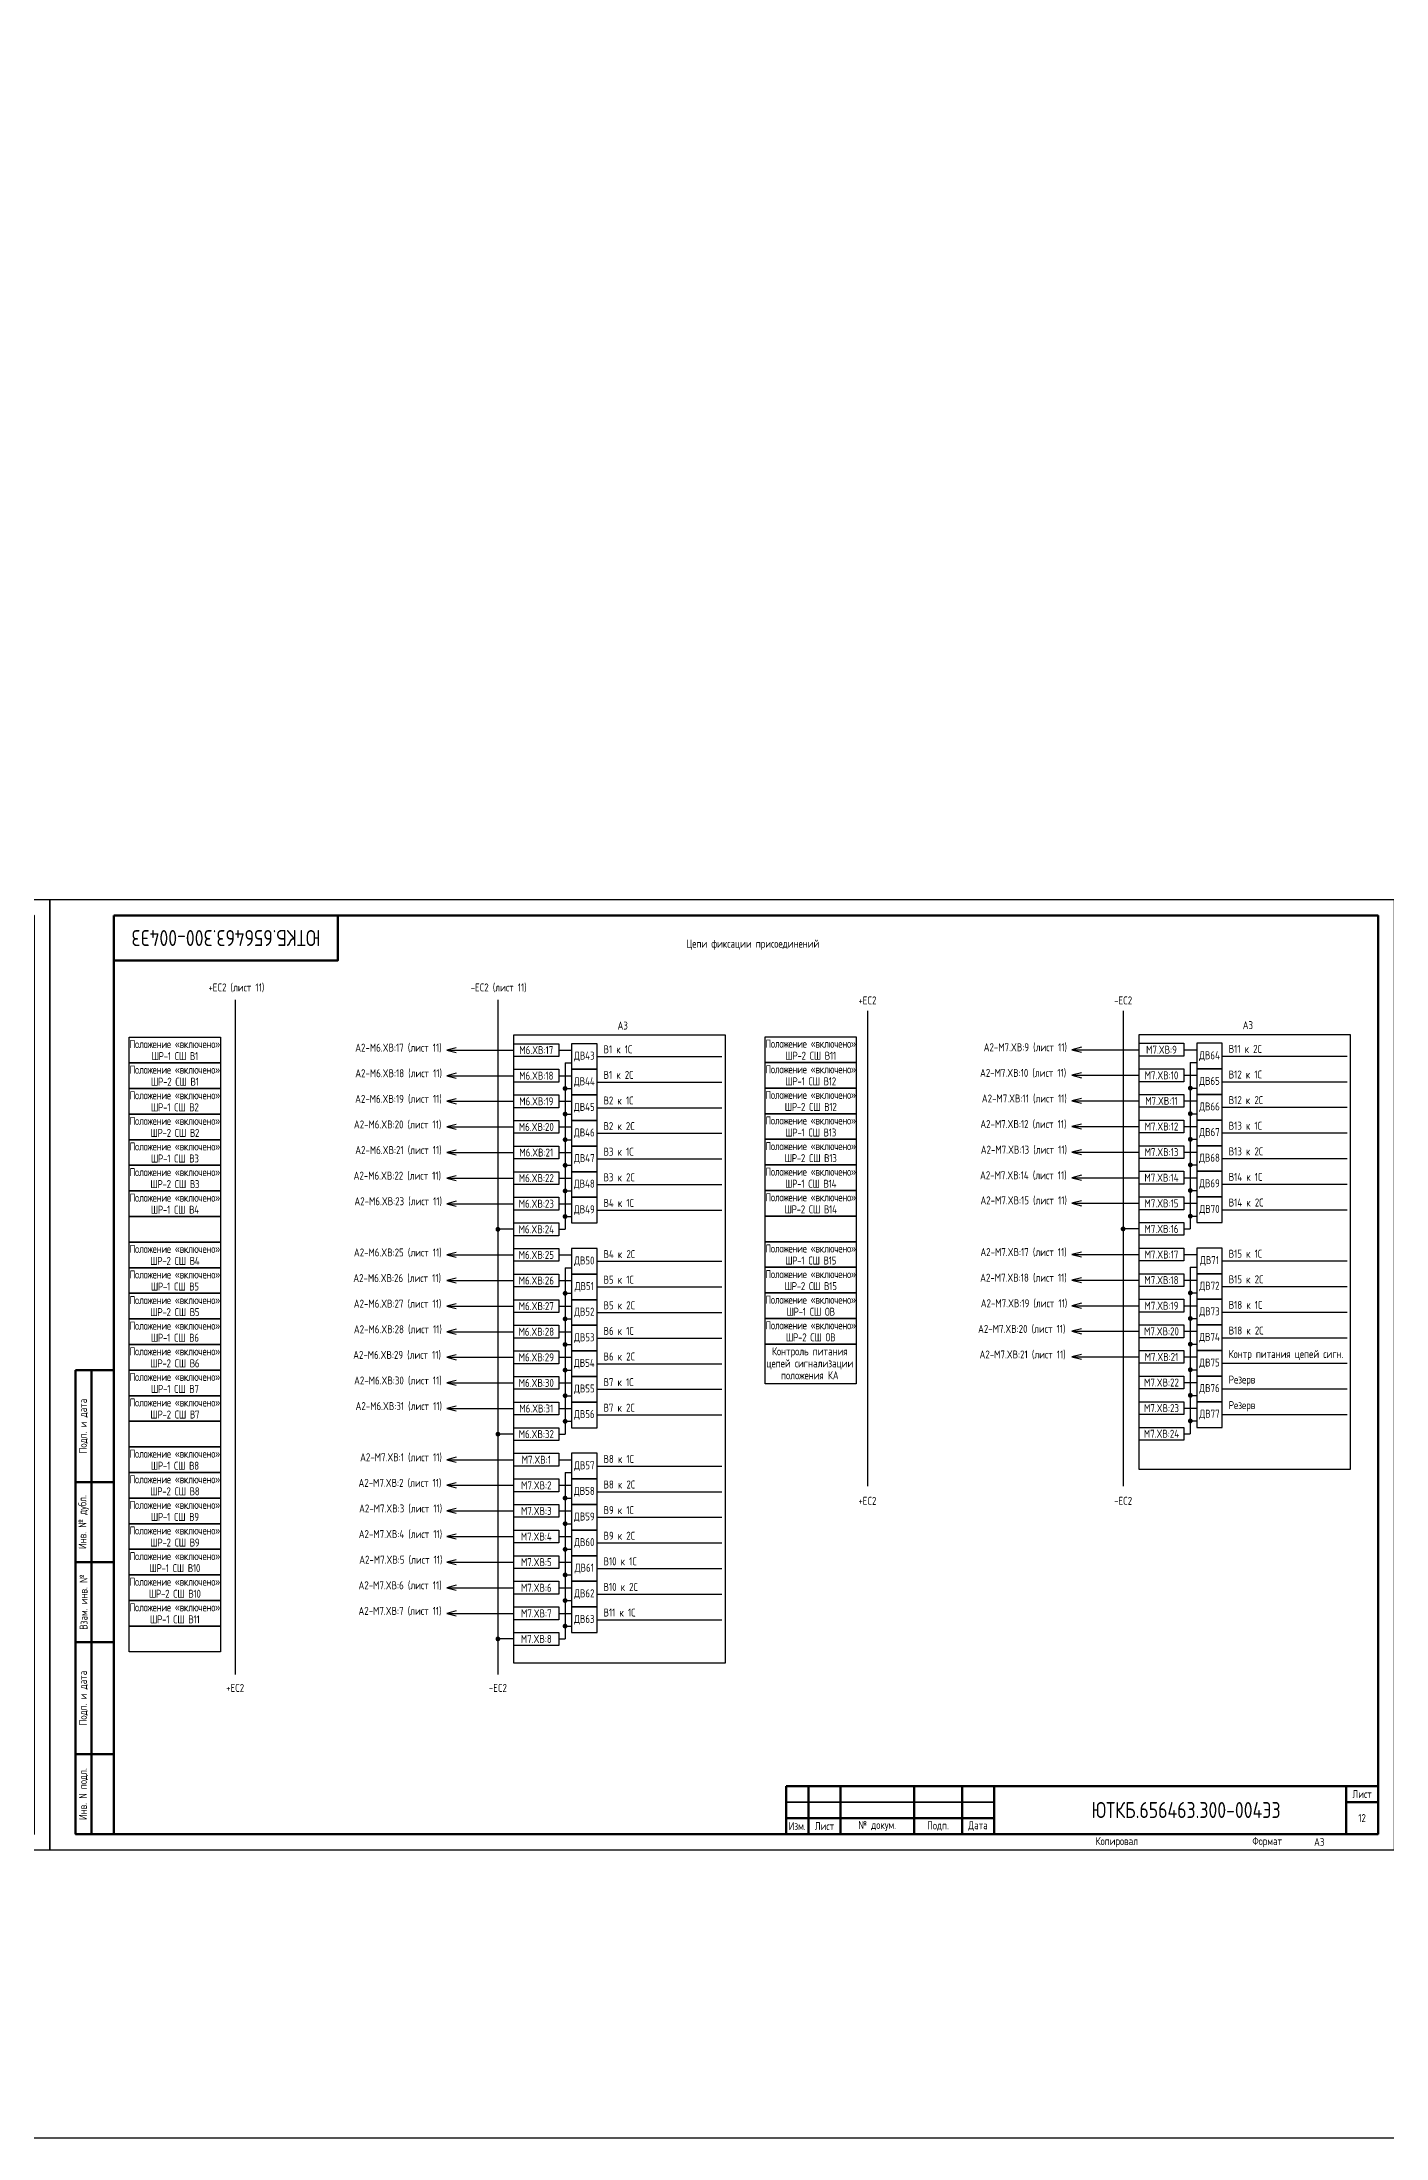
# Model space of a CAD drawing. Header units: millimetres. Extents: x -1612 to 9998, y -90 to 1220.
# Drawn here: x 4618 to 5038, y -90 to 565 of the extents above; entities that cross this region are included whole.
import ezdxf

# ---------------------------------------------------------------- set-up
doc = ezdxf.new("R2010")
doc.units = ezdxf.units.MM
doc.styles.add('Gost_type_A', font='GOST_A.TTF')

# ---------------------------------------------------------------- blocks, each defined once
blk = doc.blocks.new('Формат_А3')
blk.add_lwpolyline([(-420, 297), (0, 297), (0, 0), (-420, 0)], close=True)
at = {"lineweight": 50}
blk.add_lwpolyline([(-400, 292), (-5, 292), (-5, 5), (-400, 5)], close=True, dxfattribs=at)
blk = doc.blocks.new('Штамп левый нижний')
at = {"lineweight": 50}
for points in [[(-12, 145), (-7, 145), (-7, 110), (-12, 110)], [(-7, 145), (0, 145), (0, 110), (-7, 110)], [(-12, 110), (-7, 110), (-7, 85), (-12, 85)], [(-7, 110), (0, 110), (0, 85), (-7, 85)], [(-12, 85), (-7, 85), (-7, 60), (-12, 60)], [(-7, 85), (0, 85), (0, 60), (-7, 60)], [(-12, 60), (-7, 60), (-7, 25), (-12, 25)], [(-7, 60), (0, 60), (0, 25), (-7, 25)], [(-12, 25), (-7, 25), (-7, 0), (-12, 0)], [(-7, 25), (0, 25), (0, 0), (-7, 0)]]:
    blk.add_lwpolyline(points, close=True, dxfattribs=at)
at = {"char_height": 2.5, "attachment_point": 5, "rotation": 90, "style": 'Gost_type_A'}
for s, insert, width in [('Подп. и дата', (-9.5, 127.5), 35), ('Инв. № дубл.', (-9.5, 97.5), 25), ('Взам. инв. №', (-9.5, 72.5), 25), ('Подп. и дата', (-9.5, 42.5), 35), ('Инв. N подл.', (-9.5, 12.5), 25)]:
    blk.add_mtext(s, dxfattribs=dict(at, insert=insert, width=width))
blk = doc.blocks.new('Штамп малый нижний')
at = {"lineweight": 50}
for points in [[(-185, 15), (-178, 15), (-178, 5), (-185, 5)], [(-178, 15), (-168, 15), (-168, 5), (-178, 5)], [(-168, 15), (-145, 15), (-145, 5), (-168, 5)], [(-145, 15), (-130, 15), (-130, 5), (-145, 5)], [(-130, 15), (-120, 15), (-120, 5), (-130, 5)], [(-120, 15), (-10, 15), (-10, 0), (-120, 0)], [(-10, 15), (0, 15), (0, 10), (-10, 10)], [(-10, 10), (0, 10), (0, 0), (-10, 0)], [(-185, 5), (-178, 5), (-178, 0), (-185, 0)], [(-178, 5), (-168, 5), (-168, 0), (-178, 0)], [(-168, 5), (-145, 5), (-145, 0), (-168, 0)], [(-145, 5), (-130, 5), (-130, 0), (-145, 0)], [(-130, 5), (-120, 5), (-120, 0), (-130, 0)]]:
    blk.add_lwpolyline(points, close=True, dxfattribs=at)
for points in [[(-185, 15), (-178, 15), (-178, 10), (-185, 10)], [(-178, 15), (-168, 15), (-168, 10), (-178, 10)], [(-168, 15), (-145, 15), (-145, 10), (-168, 10)], [(-145, 15), (-130, 15), (-130, 10), (-145, 10)], [(-130, 15), (-120, 15), (-120, 10), (-130, 10)], [(-185, 10), (-178, 10), (-178, 5), (-185, 5)], [(-178, 10), (-168, 10), (-168, 5), (-178, 5)], [(-168, 10), (-145, 10), (-145, 5), (-168, 5)], [(-145, 10), (-130, 10), (-130, 5), (-145, 5)], [(-130, 10), (-120, 10), (-120, 5), (-130, 5)]]:
    blk.add_lwpolyline(points, close=True)
at = {"char_height": 2.5, "style": 'Gost_type_A'}
for s, insert, width, attachment_point in [('Лист', (-5, 12.5), 10, 5), ('Изм.', (-181.5, 2.5), 7, 5), ('Лист', (-173, 2.5), 10, 5), ('№ докум.', (-156.5, 2.5), 23, 5), ('Подп.', (-137.5, 2.5), 15, 5), ('Дата', (-125, 2.5), 10, 5), ('Копировал', (-75, -2.53), 13.1202, 6), ('Формат', (-30, -2.53), 13.1202, 6)]:
    blk.add_mtext(s, dxfattribs=dict(at, insert=insert, width=width, attachment_point=attachment_point))
blk = doc.blocks.new('Штамп угловой верхний')
at = {"lineweight": 50}
blk.add_lwpolyline([(0, 0), (70, 0), (70, -14), (0, -14)], close=True, dxfattribs=at)
blk = doc.blocks.new('POINT')
at = {"const_width": 0.75}
blk.add_lwpolyline([(-0.375, 0, 1), (0.375, 0, 1)], format="xyb", close=True, dxfattribs=at)

msp = doc.modelspace()

# ---------------------------------------------------------------- linework, layer by layer
for p, q in [((4677.87, 265.66), (4677.87, 54.81)), ((4759.98, 265.66), (4759.98, 54.81)), ((4875.43, 262.24), (4875.43, 113.66)), ((4955.33, 262.24), (4955.33, 113.66)), ((4743.98, 249.97), (4764.98, 249.97)), ((4778.98, 249.97), (4782.98, 249.97)), ((4939.33, 250.09), (4960.33, 250.09)), ((4974.33, 250.09), (4978.33, 250.09)), ((4780.98, 245.97), (4782.98, 245.97)), ((4780.98, 245.97), (4780.98, 193.97)), ((4790.98, 247.97), (4829.98, 247.97)), ((4976.33, 246.09), (4978.33, 246.09)), ((4976.33, 246.09), (4976.33, 194.09)), ((4986.33, 248.09), (5025.33, 248.09)), ((4743.98, 241.97), (4764.98, 241.97)), ((4778.98, 241.97), (4782.98, 241.97)), ((4780.98, 237.97), (4782.98, 237.97)), ((4790.98, 239.97), (4829.98, 239.97)), ((4939.33, 242.09), (4960.33, 242.09)), ((4974.33, 242.09), (4978.33, 242.09)), ((4976.33, 238.09), (4978.33, 238.09)), ((4986.33, 240.09), (5025.33, 240.09)), ((4743.98, 233.97), (4764.98, 233.97)), ((4778.98, 233.97), (4782.98, 233.97)), ((4780.98, 229.97), (4782.98, 229.97)), ((4790.98, 231.97), (4829.98, 231.97)), ((4939.33, 234.09), (4960.33, 234.09)), ((4974.33, 234.09), (4978.33, 234.09)), ((4976.33, 230.09), (4978.33, 230.09)), ((4986.33, 232.09), (5025.33, 232.09)), ((4743.98, 225.97), (4764.98, 225.97)), ((4778.98, 225.97), (4782.98, 225.97)), ((4790.98, 223.97), (4829.98, 223.97)), ((4939.33, 226.09), (4960.33, 226.09)), ((4974.33, 226.09), (4978.33, 226.09)), ((4986.33, 224.09), (5025.33, 224.09)), ((4743.98, 217.97), (4764.98, 217.97)), ((4778.98, 217.97), (4782.98, 217.97)), ((4780.98, 221.97), (4782.98, 221.97)), ((4939.33, 218.09), (4960.33, 218.09)), ((4974.33, 218.09), (4978.33, 218.09)), ((4976.33, 222.09), (4978.33, 222.09)), ((4743.98, 209.97), (4764.98, 209.97)), ((4778.98, 209.97), (4782.98, 209.97)), ((4780.98, 213.97), (4782.98, 213.97)), ((4790.98, 215.97), (4829.98, 215.97)), ((4939.33, 210.09), (4960.33, 210.09)), ((4974.33, 210.09), (4978.33, 210.09)), ((4976.33, 214.09), (4978.33, 214.09)), ((4986.33, 216.09), (5025.33, 216.09)), ((4780.98, 205.97), (4782.98, 205.97)), ((4790.98, 207.97), (4829.98, 207.97)), ((4976.33, 206.09), (4978.33, 206.09)), ((4986.33, 208.09), (5025.33, 208.09)), ((4743.98, 201.97), (4764.98, 201.97)), ((4778.98, 201.97), (4782.98, 201.97)), ((4780.98, 197.97), (4782.98, 197.97)), ((4790.98, 199.97), (4829.98, 199.97)), ((4939.33, 202.09), (4960.33, 202.09)), ((4974.33, 202.09), (4978.33, 202.09)), ((4976.33, 198.09), (4978.33, 198.09)), ((4986.33, 200.09), (5025.33, 200.09)), ((4764.98, 193.97), (4759.98, 193.97)), ((4778.98, 193.97), (4780.98, 193.97)), ((4960.33, 194.09), (4955.33, 194.09)), ((4974.33, 194.09), (4976.33, 194.09)), ((4743.98, 185.97), (4764.98, 185.97)), ((4778.98, 185.97), (4782.98, 185.97)), ((4790.98, 183.97), (4829.98, 183.97)), ((4939.33, 186.09), (4960.33, 186.09)), ((4974.33, 186.09), (4978.33, 186.09)), ((4986.33, 184.09), (5025.33, 184.09)), ((4743.98, 177.97), (4764.98, 177.97)), ((4778.98, 177.97), (4782.98, 177.97)), ((4780.98, 181.97), (4782.98, 181.97)), ((4780.98, 181.97), (4780.98, 129.97)), ((4939.33, 178.09), (4960.33, 178.09)), ((4974.33, 178.09), (4978.33, 178.09)), ((4976.33, 182.09), (4978.33, 182.09)), ((4976.33, 182.09), (4976.33, 130.09)), ((4780.98, 173.97), (4782.98, 173.97)), ((4790.98, 175.97), (4829.98, 175.97)), ((4976.33, 174.09), (4978.33, 174.09)), ((4986.33, 176.09), (5025.33, 176.09)), ((4743.98, 169.97), (4764.98, 169.97)), ((4778.98, 169.97), (4782.98, 169.97)), ((4780.98, 165.97), (4782.98, 165.97)), ((4790.98, 167.97), (4829.98, 167.97)), ((4939.33, 170.09), (4960.33, 170.09)), ((4974.33, 170.09), (4978.33, 170.09)), ((4976.33, 166.09), (4978.33, 166.09)), ((4986.33, 168.09), (5025.33, 168.09)), ((4743.98, 161.97), (4764.98, 161.97)), ((4778.98, 161.97), (4782.98, 161.97)), ((4780.98, 157.97), (4782.98, 157.97)), ((4790.98, 159.97), (4829.98, 159.97)), ((4939.33, 162.09), (4960.33, 162.09)), ((4974.33, 162.09), (4978.33, 162.09)), ((4976.33, 158.09), (4978.33, 158.09)), ((4986.33, 160.09), (5025.33, 160.09)), ((4743.98, 153.97), (4764.98, 153.97)), ((4778.98, 153.97), (4782.98, 153.97)), ((4790.98, 151.97), (4829.98, 151.97)), ((4939.33, 154.09), (4960.33, 154.09)), ((4974.33, 154.09), (4978.33, 154.09)), ((4986.33, 152.09), (5025.33, 152.09)), ((4743.98, 145.97), (4764.98, 145.97)), ((4778.98, 145.97), (4782.98, 145.97)), ((4780.98, 149.97), (4782.98, 149.97)), ((4974.33, 146.09), (4978.33, 146.09)), ((4976.33, 150.09), (4978.33, 150.09)), ((4743.98, 137.97), (4764.98, 137.97)), ((4778.98, 137.97), (4782.98, 137.97)), ((4780.98, 141.97), (4782.98, 141.97)), ((4790.98, 143.97), (4829.98, 143.97)), ((4974.33, 138.09), (4978.33, 138.09)), ((4976.33, 142.09), (4978.33, 142.09)), ((4986.33, 144.09), (5025.33, 144.09)), ((4780.98, 133.97), (4782.98, 133.97)), ((4790.98, 135.97), (4829.98, 135.97)), ((4976.33, 134.09), (4978.33, 134.09)), ((4986.33, 136.09), (5025.33, 136.09)), ((4764.98, 129.97), (4759.98, 129.97)), ((4778.98, 129.97), (4780.98, 129.97)), ((4974.33, 130.09), (4976.33, 130.09)), ((4743.98, 121.97), (4764.98, 121.97)), ((4778.98, 121.97), (4782.98, 121.97)), ((4780.98, 117.97), (4782.98, 117.97)), ((4780.98, 117.97), (4780.98, 65.97)), ((4790.98, 119.97), (4829.98, 119.97)), ((4743.98, 113.97), (4764.98, 113.97)), ((4778.98, 113.97), (4782.98, 113.97)), ((4790.98, 111.97), (4829.98, 111.97)), ((4743.98, 105.97), (4764.98, 105.97)), ((4778.98, 105.97), (4782.98, 105.97)), ((4780.98, 109.97), (4782.98, 109.97)), ((4780.98, 101.97), (4782.98, 101.97)), ((4790.98, 103.97), (4829.98, 103.97)), ((4743.98, 97.97), (4764.98, 97.97)), ((4778.98, 97.97), (4782.98, 97.97)), ((4780.98, 93.97), (4782.98, 93.97)), ((4790.98, 95.97), (4829.98, 95.97)), ((4743.98, 89.97), (4764.98, 89.97)), ((4778.98, 89.97), (4782.98, 89.97)), ((4780.98, 85.97), (4782.98, 85.97)), ((4790.98, 87.97), (4829.98, 87.97)), ((4743.98, 81.97), (4764.98, 81.97)), ((4778.98, 81.97), (4782.98, 81.97)), ((4790.98, 79.97), (4829.98, 79.97)), ((4743.98, 73.97), (4764.98, 73.97)), ((4778.98, 73.97), (4782.98, 73.97)), ((4780.98, 77.97), (4782.98, 77.97)), ((4764.98, 65.97), (4759.98, 65.97)), ((4778.98, 65.97), (4780.98, 65.97)), ((4780.98, 69.97), (4782.98, 69.97)), ((4790.98, 71.97), (4829.98, 71.97))]:
    msp.add_line(p, q)
for points in [[(-1612, 1220), (9998.36, 1220), (9998.36, -90), (-1612, -90)], [(4673.27, 245.97), (4644.77, 245.97), (4644.77, 253.97), (4673.27, 253.97)], [(4764.98, 254.75), (4830.98, 254.75), (4830.98, 58.41), (4764.98, 58.41)], [(4764.98, 251.97), (4778.98, 251.97), (4778.98, 247.97), (4764.98, 247.97)], [(4871.95, 246.09), (4843.45, 246.09), (4843.45, 254.09), (4871.95, 254.09)], [(4960.33, 254.87), (5026.33, 254.87), (5026.33, 118.91), (4960.33, 118.91)], [(4960.33, 252.09), (4974.33, 252.09), (4974.33, 248.09), (4960.33, 248.09)], [(4673.27, 237.97), (4644.77, 237.97), (4644.77, 245.97), (4673.27, 245.97)], [(4764.98, 243.97), (4778.98, 243.97), (4778.98, 239.97), (4764.98, 239.97)], [(4871.95, 238.09), (4843.45, 238.09), (4843.45, 246.09), (4871.95, 246.09)], [(4960.33, 244.09), (4974.33, 244.09), (4974.33, 240.09), (4960.33, 240.09)], [(4673.27, 229.97), (4644.77, 229.97), (4644.77, 237.97), (4673.27, 237.97)], [(4764.98, 235.97), (4778.98, 235.97), (4778.98, 231.97), (4764.98, 231.97)], [(4871.95, 230.09), (4843.45, 230.09), (4843.45, 238.09), (4871.95, 238.09)], [(4960.33, 236.09), (4974.33, 236.09), (4974.33, 232.09), (4960.33, 232.09)], [(4673.27, 221.97), (4644.77, 221.97), (4644.77, 229.97), (4673.27, 229.97)], [(4871.95, 222.09), (4843.45, 222.09), (4843.45, 230.09), (4871.95, 230.09)], [(4764.98, 227.97), (4778.98, 227.97), (4778.98, 223.97), (4764.98, 223.97)], [(4960.33, 228.09), (4974.33, 228.09), (4974.33, 224.09), (4960.33, 224.09)], [(4673.27, 213.97), (4644.77, 213.97), (4644.77, 221.97), (4673.27, 221.97)], [(4764.98, 219.97), (4778.98, 219.97), (4778.98, 215.97), (4764.98, 215.97)], [(4871.95, 214.09), (4843.45, 214.09), (4843.45, 222.09), (4871.95, 222.09)], [(4960.33, 220.09), (4974.33, 220.09), (4974.33, 216.09), (4960.33, 216.09)], [(4673.27, 205.97), (4644.77, 205.97), (4644.77, 213.97), (4673.27, 213.97)], [(4764.98, 211.97), (4778.98, 211.97), (4778.98, 207.97), (4764.98, 207.97)], [(4871.95, 206.09), (4843.45, 206.09), (4843.45, 214.09), (4871.95, 214.09)], [(4960.33, 212.09), (4974.33, 212.09), (4974.33, 208.09), (4960.33, 208.09)], [(4673.27, 197.97), (4644.77, 197.97), (4644.77, 205.97), (4673.27, 205.97)], [(4764.98, 203.97), (4778.98, 203.97), (4778.98, 199.97), (4764.98, 199.97)], [(4871.95, 198.09), (4843.45, 198.09), (4843.45, 206.09), (4871.95, 206.09)], [(4960.33, 204.09), (4974.33, 204.09), (4974.33, 200.09), (4960.33, 200.09)], [(4673.27, 189.97), (4644.77, 189.97), (4644.77, 197.97), (4673.27, 197.97)], [(4871.95, 190.09), (4843.45, 190.09), (4843.45, 198.09), (4871.95, 198.09)], [(4673.27, 181.97), (4644.77, 181.97), (4644.77, 189.97), (4673.27, 189.97)], [(4764.98, 195.97), (4778.98, 195.97), (4778.98, 191.97), (4764.98, 191.97)], [(4871.95, 182.09), (4843.45, 182.09), (4843.45, 190.09), (4871.95, 190.09)], [(4960.33, 196.09), (4974.33, 196.09), (4974.33, 192.09), (4960.33, 192.09)], [(4764.98, 187.97), (4778.98, 187.97), (4778.98, 183.97), (4764.98, 183.97)], [(4960.33, 188.09), (4974.33, 188.09), (4974.33, 184.09), (4960.33, 184.09)], [(4673.27, 173.97), (4644.77, 173.97), (4644.77, 181.97), (4673.27, 181.97)], [(4764.98, 179.97), (4778.98, 179.97), (4778.98, 175.97), (4764.98, 175.97)], [(4871.95, 174.09), (4843.45, 174.09), (4843.45, 182.09), (4871.95, 182.09)], [(4960.33, 180.09), (4974.33, 180.09), (4974.33, 176.09), (4960.33, 176.09)], [(4673.27, 165.97), (4644.77, 165.97), (4644.77, 173.97), (4673.27, 173.97)], [(4764.98, 171.97), (4778.98, 171.97), (4778.98, 167.97), (4764.98, 167.97)], [(4871.95, 166.09), (4843.45, 166.09), (4843.45, 174.09), (4871.95, 174.09)], [(4960.33, 172.09), (4974.33, 172.09), (4974.33, 168.09), (4960.33, 168.09)], [(4673.27, 157.97), (4644.77, 157.97), (4644.77, 165.97), (4673.27, 165.97)], [(4764.98, 163.97), (4778.98, 163.97), (4778.98, 159.97), (4764.98, 159.97)], [(4871.95, 158.09), (4843.45, 158.09), (4843.45, 166.09), (4871.95, 166.09)], [(4960.33, 164.09), (4974.33, 164.09), (4974.33, 160.09), (4960.33, 160.09)], [(4673.27, 149.97), (4644.77, 149.97), (4644.77, 157.97), (4673.27, 157.97)], [(4871.95, 145.64), (4843.45, 145.64), (4843.45, 158.09), (4871.95, 158.09)], [(4764.98, 155.97), (4778.98, 155.97), (4778.98, 151.97), (4764.98, 151.97)], [(4960.33, 156.09), (4974.33, 156.09), (4974.33, 152.09), (4960.33, 152.09)], [(4673.27, 141.97), (4644.77, 141.97), (4644.77, 149.97), (4673.27, 149.97)], [(4764.98, 147.97), (4778.98, 147.97), (4778.98, 143.97), (4764.98, 143.97)], [(4960.33, 148.09), (4974.33, 148.09), (4974.33, 144.09), (4960.33, 144.09)], [(4673.27, 133.97), (4644.77, 133.97), (4644.77, 141.97), (4673.27, 141.97)], [(4764.98, 139.97), (4778.98, 139.97), (4778.98, 135.97), (4764.98, 135.97)], [(4960.33, 140.09), (4974.33, 140.09), (4974.33, 136.09), (4960.33, 136.09)], [(4673.27, 125.97), (4644.77, 125.97), (4644.77, 133.97), (4673.27, 133.97)], [(4764.98, 131.97), (4778.98, 131.97), (4778.98, 127.97), (4764.98, 127.97)], [(4960.33, 132.09), (4974.33, 132.09), (4974.33, 128.09), (4960.33, 128.09)], [(4673.27, 117.97), (4644.77, 117.97), (4644.77, 125.97), (4673.27, 125.97)], [(4673.27, 109.97), (4644.77, 109.97), (4644.77, 117.97), (4673.27, 117.97)], [(4764.98, 123.97), (4778.98, 123.97), (4778.98, 119.97), (4764.98, 119.97)], [(4764.98, 115.97), (4778.98, 115.97), (4778.98, 111.97), (4764.98, 111.97)], [(4673.27, 101.97), (4644.77, 101.97), (4644.77, 109.97), (4673.27, 109.97)], [(4764.98, 107.97), (4778.98, 107.97), (4778.98, 103.97), (4764.98, 103.97)], [(4673.27, 93.97), (4644.77, 93.97), (4644.77, 101.97), (4673.27, 101.97)], [(4764.98, 99.97), (4778.98, 99.97), (4778.98, 95.97), (4764.98, 95.97)], [(4673.27, 85.97), (4644.77, 85.97), (4644.77, 93.97), (4673.27, 93.97)], [(4764.98, 91.97), (4778.98, 91.97), (4778.98, 87.97), (4764.98, 87.97)], [(4673.27, 77.97), (4644.77, 77.97), (4644.77, 85.97), (4673.27, 85.97)], [(4764.98, 83.97), (4778.98, 83.97), (4778.98, 79.97), (4764.98, 79.97)], [(4673.27, 69.97), (4644.77, 69.97), (4644.77, 77.97), (4673.27, 77.97)], [(4764.98, 75.97), (4778.98, 75.97), (4778.98, 71.97), (4764.98, 71.97)], [(4673.27, 61.97), (4644.77, 61.97), (4644.77, 69.97), (4673.27, 69.97)], [(4764.98, 67.97), (4778.98, 67.97), (4778.98, 63.97), (4764.98, 63.97)]]:
    msp.add_lwpolyline(points, close=True)
for points in [[(4746.98, 250.72), (4743.98, 249.97), (4746.98, 249.22)], [(4942.33, 250.84), (4939.33, 250.09), (4942.33, 249.34)], [(4746.98, 242.72), (4743.98, 241.97), (4746.98, 241.22)], [(4942.33, 242.84), (4939.33, 242.09), (4942.33, 241.34)], [(4746.98, 234.72), (4743.98, 233.97), (4746.98, 233.22)], [(4942.33, 234.84), (4939.33, 234.09), (4942.33, 233.34)], [(4746.98, 226.72), (4743.98, 225.97), (4746.98, 225.22)], [(4942.33, 226.84), (4939.33, 226.09), (4942.33, 225.34)], [(4746.98, 218.72), (4743.98, 217.97), (4746.98, 217.22)], [(4942.33, 218.84), (4939.33, 218.09), (4942.33, 217.34)], [(4746.98, 210.72), (4743.98, 209.97), (4746.98, 209.22)], [(4942.33, 210.84), (4939.33, 210.09), (4942.33, 209.34)], [(4746.98, 202.72), (4743.98, 201.97), (4746.98, 201.22)], [(4942.33, 202.84), (4939.33, 202.09), (4942.33, 201.34)], [(4746.98, 186.72), (4743.98, 185.97), (4746.98, 185.22)], [(4942.33, 186.84), (4939.33, 186.09), (4942.33, 185.34)], [(4746.98, 178.72), (4743.98, 177.97), (4746.98, 177.22)], [(4942.33, 178.84), (4939.33, 178.09), (4942.33, 177.34)], [(4746.98, 170.72), (4743.98, 169.97), (4746.98, 169.22)], [(4942.33, 170.84), (4939.33, 170.09), (4942.33, 169.34)], [(4746.98, 162.72), (4743.98, 161.97), (4746.98, 161.22)], [(4942.33, 162.84), (4939.33, 162.09), (4942.33, 161.34)], [(4746.98, 154.72), (4743.98, 153.97), (4746.98, 153.22)], [(4942.33, 154.84), (4939.33, 154.09), (4942.33, 153.34)], [(4746.98, 146.72), (4743.98, 145.97), (4746.98, 145.22)], [(4746.98, 138.72), (4743.98, 137.97), (4746.98, 137.22)], [(4746.98, 122.72), (4743.98, 121.97), (4746.98, 121.22)], [(4746.98, 114.72), (4743.98, 113.97), (4746.98, 113.22)], [(4746.98, 106.72), (4743.98, 105.97), (4746.98, 105.22)], [(4746.98, 98.72), (4743.98, 97.97), (4746.98, 97.22)], [(4746.98, 90.72), (4743.98, 89.97), (4746.98, 89.22)], [(4746.98, 82.72), (4743.98, 81.97), (4746.98, 81.22)], [(4746.98, 74.72), (4743.98, 73.97), (4746.98, 73.22)]]:
    msp.add_lwpolyline(points)
at = {"ltscale": 4}
for points in [[(4782.98, 243.97), (4790.98, 243.97), (4790.98, 251.97), (4782.98, 251.97)], [(4978.33, 244.09), (4986.33, 244.09), (4986.33, 252.09), (4978.33, 252.09)], [(4782.98, 235.97), (4790.98, 235.97), (4790.98, 243.97), (4782.98, 243.97)], [(4978.33, 236.09), (4986.33, 236.09), (4986.33, 244.09), (4978.33, 244.09)], [(4782.98, 227.97), (4790.98, 227.97), (4790.98, 235.97), (4782.98, 235.97)], [(4978.33, 228.09), (4986.33, 228.09), (4986.33, 236.09), (4978.33, 236.09)], [(4782.98, 219.97), (4790.98, 219.97), (4790.98, 227.97), (4782.98, 227.97)], [(4978.33, 220.09), (4986.33, 220.09), (4986.33, 228.09), (4978.33, 228.09)], [(4782.98, 211.97), (4790.98, 211.97), (4790.98, 219.97), (4782.98, 219.97)], [(4978.33, 212.09), (4986.33, 212.09), (4986.33, 220.09), (4978.33, 220.09)], [(4782.98, 203.97), (4790.98, 203.97), (4790.98, 211.97), (4782.98, 211.97)], [(4978.33, 204.09), (4986.33, 204.09), (4986.33, 212.09), (4978.33, 212.09)], [(4782.98, 195.97), (4790.98, 195.97), (4790.98, 203.97), (4782.98, 203.97)], [(4978.33, 196.09), (4986.33, 196.09), (4986.33, 204.09), (4978.33, 204.09)], [(4782.98, 179.97), (4790.98, 179.97), (4790.98, 187.97), (4782.98, 187.97)], [(4978.33, 180.09), (4986.33, 180.09), (4986.33, 188.09), (4978.33, 188.09)], [(4782.98, 171.97), (4790.98, 171.97), (4790.98, 179.97), (4782.98, 179.97)], [(4978.33, 172.09), (4986.33, 172.09), (4986.33, 180.09), (4978.33, 180.09)], [(4782.98, 163.97), (4790.98, 163.97), (4790.98, 171.97), (4782.98, 171.97)], [(4978.33, 164.09), (4986.33, 164.09), (4986.33, 172.09), (4978.33, 172.09)], [(4782.98, 155.97), (4790.98, 155.97), (4790.98, 163.97), (4782.98, 163.97)], [(4978.33, 156.09), (4986.33, 156.09), (4986.33, 164.09), (4978.33, 164.09)], [(4782.98, 147.97), (4790.98, 147.97), (4790.98, 155.97), (4782.98, 155.97)], [(4978.33, 148.09), (4986.33, 148.09), (4986.33, 156.09), (4978.33, 156.09)], [(4782.98, 139.97), (4790.98, 139.97), (4790.98, 147.97), (4782.98, 147.97)], [(4978.33, 140.09), (4986.33, 140.09), (4986.33, 148.09), (4978.33, 148.09)], [(4782.98, 131.97), (4790.98, 131.97), (4790.98, 139.97), (4782.98, 139.97)], [(4978.33, 132.09), (4986.33, 132.09), (4986.33, 140.09), (4978.33, 140.09)], [(4782.98, 115.97), (4790.98, 115.97), (4790.98, 123.97), (4782.98, 123.97)], [(4782.98, 107.97), (4790.98, 107.97), (4790.98, 115.97), (4782.98, 115.97)], [(4782.98, 99.97), (4790.98, 99.97), (4790.98, 107.97), (4782.98, 107.97)], [(4782.98, 91.97), (4790.98, 91.97), (4790.98, 99.97), (4782.98, 99.97)], [(4782.98, 83.97), (4790.98, 83.97), (4790.98, 91.97), (4782.98, 91.97)], [(4782.98, 75.97), (4790.98, 75.97), (4790.98, 83.97), (4782.98, 83.97)], [(4782.98, 67.97), (4790.98, 67.97), (4790.98, 75.97), (4782.98, 75.97)]]:
    msp.add_lwpolyline(points, close=True, dxfattribs=at)

# ---------------------------------------------------------------- block references
for name, p in [('Формат_А3', (4620, 0)), ('Формат_А3', (5040, 0)), ('Штамп угловой верхний', (4640, 292)), ('POINT', (4780.98, 237.97)), ('POINT', (4976.33, 238.09)), ('POINT', (4780.98, 229.97)), ('POINT', (4976.33, 230.09)), ('POINT', (4780.98, 221.97)), ('POINT', (4976.33, 222.09)), ('POINT', (4780.98, 213.97)), ('POINT', (4976.33, 214.09)), ('POINT', (4780.98, 205.97)), ('POINT', (4976.33, 206.09)), ('POINT', (4780.98, 197.97)), ('POINT', (4976.33, 198.09)), ('POINT', (4759.98, 193.97)), ('POINT', (4955.33, 194.09)), ('POINT', (4780.98, 173.97)), ('POINT', (4976.33, 174.09)), ('POINT', (4780.98, 165.97)), ('POINT', (4976.33, 166.09)), ('POINT', (4780.98, 157.97)), ('POINT', (4976.33, 158.09)), ('POINT', (4780.98, 149.97)), ('POINT', (4976.33, 150.09)), ('Штамп левый нижний', (4640, 5)), ('POINT', (4780.98, 141.97)), ('POINT', (4976.33, 142.09)), ('POINT', (4780.98, 133.97)), ('POINT', (4976.33, 134.09)), ('POINT', (4759.98, 129.97)), ('POINT', (4780.98, 109.97)), ('POINT', (4780.98, 101.97)), ('POINT', (4780.98, 93.97)), ('POINT', (4780.98, 85.97)), ('POINT', (4780.98, 77.97)), ('POINT', (4759.98, 65.97)), ('POINT', (4780.98, 69.97)), ('Штамп малый нижний', (5035, 5))]:
    msp.add_blockref(name, p)

# ---------------------------------------------------------------- texts
at = {"insert": (4675, 285), "char_height": 5, "width": 70, "attachment_point": 5, "rotation": 180, "style": 'Gost_type_A'}
msp.add_mtext('ЮТКБ.656463.300-004Э3', dxfattribs=at)
at = {"char_height": 2.5, "style": 'Gost_type_A'}
for s, insert, width, attachment_point, line_spacing_factor in [('Цепи фиксации присоединений', (4839.61, 282.89), 181, 5, 0.9), ('A3', (4798.97, 256.38), 66, 8, 0.9), ('A3', (4994.32, 256.5), 66, 8, 0.9), ('{\\T0.95;Положение «включено» ШР-1 СШ В1}', (4659.02, 249.97), 28.5021, 5, 0.9), ('A2-M6.XВ:17 (лист 11)', (4715.4, 250.61), 31, 4, 0.8), ('{\\T0.95;Положение «включено» ШР-2 СШ В11}', (4857.7, 250.09), 28.5021, 5, 0.9), ('A2-M7.XВ:9 (лист 11)', (4911.77, 250.73), 31, 4, 0.8), ('{\\T0.95;Положение «включено» ШР-2 СШ В1}', (4659.02, 241.97), 28.5021, 5, 0.9), ('A2-M6.XВ:18 (лист 11)', (4715.41, 242.61), 31, 4, 0.8), ('{\\T0.95;Положение «включено» ШР-1 СШ В12}', (4857.7, 242.09), 28.5021, 5, 0.9), ('A2-M7.XВ:10 (лист 11)', (4910.63, 242.73), 31, 4, 0.8), ('{\\T0.95;Положение «включено» ШР-1 СШ В2}', (4659.02, 233.97), 28.5021, 5, 0.9), ('A2-M6.XВ:19 (лист 11)', (4715.37, 234.61), 31, 4, 0.8), ('{\\T0.95;Положение «включено» ШР-2 СШ В12}', (4857.7, 234.09), 28.5021, 5, 0.9), ('A2-M7.XВ:11 (лист 11)', (4911.19, 234.73), 31, 4, 0.8), ('{\\T0.95;Положение «включено» ШР-2 СШ В2}', (4659.02, 225.97), 28.5021, 5, 0.9), ('A2-M6.XВ:20 (лист 11)', (4714.98, 226.61), 31, 4, 0.8), ('{\\T0.95;Положение «включено» ШР-1 СШ В13}', (4857.7, 226.09), 28.5021, 5, 0.9), ('A2-M7.XВ:12 (лист 11)', (4910.72, 226.73), 31, 4, 0.8), ('{\\T0.95;Положение «включено» ШР-1 СШ В3}', (4659.02, 217.97), 28.5021, 5, 0.9), ('A2-M6.XВ:21 (лист 11)', (4715.41, 218.61), 31, 4, 0.8), ('{\\T0.95;Положение «включено» ШР-2 СШ В13}', (4857.7, 218.09), 28.5021, 5, 0.9), ('A2-M7.XВ:13 (лист 11)', (4910.86, 218.73), 31, 4, 0.8), ('{\\T0.95;Положение «включено» ШР-2 СШ В3}', (4659.02, 209.97), 28.5021, 5, 0.9), ('A2-M6.XВ:22 (лист 11)', (4714.89, 210.61), 31, 4, 0.8), ('{\\T0.95;Положение «включено» ШР-1 СШ В14}', (4857.7, 210.09), 28.5021, 5, 0.9), ('A2-M7.XВ:14 (лист 11)', (4910.63, 210.73), 31, 4, 0.8), ('{\\T0.95;Положение «включено» ШР-1 СШ В4}', (4659.02, 201.97), 28.5021, 5, 0.9), ('A2-M6.XВ:23 (лист 11)', (4715.15, 202.61), 31, 4, 0.8), ('{\\T0.95;Положение «включено» ШР-2 СШ В14}', (4857.7, 202.09), 28.5021, 5, 0.9), ('A2-M7.XВ:15 (лист 11)', (4910.76, 202.89), 31, 4, 0.8), ('{\\T0.95;Положение «включено» ШР-2 СШ В4}', (4659.02, 185.97), 28.5021, 5, 0.9), ('A2-M6.XВ:25 (лист 11)', (4714.98, 186.61), 31, 4, 0.8), ('{\\T0.95;Положение «включено» ШР-1 СШ В15}', (4857.7, 186.09), 28.5021, 5, 0.9), ('A2-M7.XВ:17 (лист 11)', (4910.75, 186.73), 31, 4, 0.8), ('{\\T0.95;Положение «включено» ШР-1 СШ В5}', (4659.02, 177.97), 28.5021, 5, 0.9), ('A2-M6.XВ:26 (лист 11)', (4714.8, 178.61), 31, 4, 0.8), ('{\\T0.95;Положение «включено» ШР-2 СШ В15}', (4857.7, 178.09), 28.5021, 5, 0.9), ('A2-M7.XВ:18 (лист 11)', (4910.67, 178.73), 31, 4, 0.8), ('{\\T0.95;Положение «включено» ШР-2 СШ В5}', (4659.02, 169.97), 28.5021, 5, 0.9), ('A2-M6.XВ:27 (лист 11)', (4714.95, 170.61), 31, 4, 0.8), ('{\\T0.95;Положение «включено» ШР-1 СШ ОВ}', (4857.7, 170.09), 28.5021, 5, 0.9), ('A2-M7.XВ:19 (лист 11)', (4910.86, 170.73), 31, 4, 0.8), ('{\\T0.95;Положение «включено» ШР-1 СШ В6}', (4659.02, 161.97), 28.5021, 5, 0.9), ('A2-M6.XВ:28 (лист 11)', (4714.98, 162.61), 31, 4, 0.8), ('{\\T0.95;Положение «включено» ШР-2 СШ ОВ}', (4857.7, 162.09), 28.5021, 5, 0.9), ('A2-M7.XВ:20 (лист 11)', (4910.02, 162.73), 31, 4, 0.8), ('{\\T0.95;Положение «включено» ШР-2 СШ В6}', (4659.02, 153.97), 28.5021, 5, 0.9), ('A2-M6.XВ:29 (лист 11)', (4714.76, 154.61), 31, 4, 0.8), ('Контроль питания цепей сигнализации положения КА', (4857.45, 152.09), 28, 5, 0.9), ('A2-M7.XВ:21 (лист 11)', (4910.47, 154.73), 31, 4, 0.8), ('{\\T0.95;Положение «включено» ШР-1 СШ В7}', (4659.02, 145.97), 28.5021, 5, 0.9), ('A2-M6.XВ:30 (лист 11)', (4715.05, 146.61), 31, 4, 0.8), ('{\\T0.95;Положение «включено» ШР-2 СШ В7}', (4659.02, 137.97), 28.5021, 5, 0.9), ('A2-M6.XВ:31 (лист 11)', (4715.5, 138.61), 31, 4, 0.8), ('{\\T0.95;Положение «включено» ШР-1 СШ В8}', (4659.02, 121.97), 28.5021, 5, 0.9), ('A2-M7.XВ:1 (лист 11)', (4716.93, 122.61), 31, 4, 0.8), ('{\\T0.95;Положение «включено» ШР-2 СШ В8}', (4659.02, 113.97), 28.5021, 5, 0.9), ('A2-M7.XВ:2 (лист 11)', (4716.42, 114.61), 31, 4, 0.8), ('{\\T0.95;Положение «включено» ШР-1 СШ В9}', (4659.02, 105.97), 28.5021, 5, 0.9), ('A2-M7.XВ:3 (лист 11)', (4716.61, 106.61), 31, 4, 0.8), ('{\\T0.95;Положение «включено» ШР-2 СШ В9}', (4659.02, 97.97), 28.5021, 5, 0.9), ('A2-M7.XВ:4 (лист 11)', (4716.51, 98.61), 31, 4, 0.8), ('{\\T0.95;Положение «включено» ШР-1 СШ В10}', (4659.02, 89.97), 28.5021, 5, 0.9), ('A2-M7.XВ:5 (лист 11)', (4716.65, 90.61), 31, 4, 0.8), ('{\\T0.95;Положение «включено» ШР-2 СШ В10}', (4659.02, 81.97), 28.5021, 5, 0.9), ('A2-M7.XВ:6 (лист 11)', (4716.42, 82.61), 31, 4, 0.8), ('{\\T0.95;Положение «включено» ШР-1 СШ В11}', (4659.02, 73.97), 28.5021, 5, 0.9), ('A2-M7.XВ:7 (лист 11)', (4716.41, 74.61), 31, 4, 0.8)]:
    msp.add_mtext(s, dxfattribs=dict(at, insert=insert, width=width, attachment_point=attachment_point, line_spacing_factor=line_spacing_factor))
at = {"style": 'Gost_type_A'}
for s, insert, char_height, width, attachment_point in [('+EC2 (лист 11)', (4678.25, 268.05), 2.5, 20.4645, 8), ('-EC2 (лист 11)', (4760.2, 268.05), 2.5, 22.1218, 8), ('+EC2', (4875.43, 264.24), 2.5, 10, 8), ('-EC2', (4955.33, 264.24), 2.5, 10, 8), ('M6.XВ:17', (4771.98, 249.97), 2.5, 14, 5), ('ДВ43', (4786.98, 247.97), 2.5, 7.9998, 5), ('В1 к 1С', (4792.98, 248.97), 2.5, 35.7119, 7), ('M7.XВ:9', (4967.33, 250.09), 2.5, 14, 5), ('ДВ64', (4982.33, 248.09), 2.5, 7.9998, 5), ('В11 к 2С', (4988.33, 249.09), 2.5, 27.8465, 7), ('M6.XВ:18', (4771.98, 241.97), 2.5, 14, 5), ('В1 к 2С', (4792.98, 240.97), 2.5, 41.1416, 7), ('M7.XВ:10', (4967.33, 242.09), 2.5, 14, 5), ('В12 к 1С', (4988.33, 241.09), 2.5, 39.1584, 7), ('ДВ44', (4786.98, 239.97), 2.5, 7.9998, 5), ('ДВ65', (4982.33, 240.09), 2.5, 7.9998, 5), ('M6.XВ:19', (4771.98, 233.97), 2.5, 14, 5), ('ДВ45', (4786.98, 231.97), 2.5, 7.9998, 5), ('В2 к 1С', (4792.98, 232.97), 2.5, 27.8465, 7), ('M7.XВ:11', (4967.33, 234.09), 2.5, 14, 5), ('ДВ66', (4982.33, 232.09), 2.5, 7.9998, 5), ('В12 к 2С', (4988.33, 233.09), 2.5, 27.8465, 7), ('M6.XВ:20', (4771.98, 225.97), 2.5, 14, 5), ('ДВ46', (4786.98, 223.97), 2.5, 7.9998, 5), ('В2 к 2С', (4792.98, 224.97), 2.5, 27.8465, 7), ('M7.XВ:12', (4967.33, 226.09), 2.5, 14, 5), ('ДВ67', (4982.33, 224.09), 2.5, 7.9998, 5), ('В13 к 1С', (4988.33, 225.09), 2.5, 36.4793, 7), ('M6.XВ:21', (4771.98, 217.97), 2.5, 14, 5), ('ДВ47', (4786.98, 215.97), 2.5, 7.9998, 5), ('В3 к 1С', (4792.98, 216.97), 2.5, 33.4848, 7), ('M7.XВ:13', (4967.33, 218.09), 2.5, 14, 5), ('ДВ68', (4982.33, 216.09), 2.5, 7.9998, 5), ('В13 к 2С', (4988.33, 217.09), 2.5, 27.8465, 7), ('M6.XВ:22', (4771.98, 209.97), 2.5, 14, 5), ('В3 к 2С', (4792.98, 208.97), 2.5, 35.3544, 7), ('M7.XВ:14', (4967.33, 210.09), 2.5, 14, 5), ('ДВ69', (4982.33, 208.09), 2.5, 7.9998, 5), ('В14 к 1С', (4988.33, 209.09), 2.5, 35.3878, 7), ('M6.XВ:23', (4771.98, 201.97), 2.5, 14, 5), ('ДВ48', (4786.98, 207.97), 2.5, 7.9998, 5), ('В4 к 1С', (4792.98, 200.97), 2.5, 27.8465, 7), ('M7.XВ:15', (4967.33, 202.09), 2.5, 14, 5), ('\\pxsm1;В14 к 2С', (4988.33, 201.09), 2.5, 27.8465, 7), ('ДВ49', (4786.98, 199.97), 2.5, 7.9998, 5), ('ДВ70', (4982.33, 200.09), 2.5, 7.9998, 5), ('M6.XВ:24', (4771.98, 193.97), 2.5, 14, 5), ('M7.XВ:16', (4967.33, 194.09), 2.5, 14, 5), ('M6.XВ:25', (4771.98, 185.97), 2.5, 14, 5), ('ДВ50', (4786.98, 183.97), 2.5, 7.9998, 5), ('В4 к 2С', (4792.98, 184.97), 2.5, 27.8465, 7), ('M7.XВ:17', (4967.33, 186.09), 2.5, 14, 5), ('ДВ71', (4982.33, 184.09), 2.5, 7.9998, 5), ('В15 к 1С', (4988.33, 185.09), 2.5, 35.7119, 7), ('M6.XВ:26', (4771.98, 177.97), 2.5, 14, 5), ('ДВ51', (4786.98, 175.97), 2.5, 7.9998, 5), ('В5 к 1С', (4792.98, 176.97), 2.5, 27.8465, 7), ('M7.XВ:18', (4967.33, 178.09), 2.5, 14, 5), ('ДВ72', (4982.33, 176.09), 2.5, 7.9998, 5), ('В15 к 2С', (4988.33, 177.09), 2.5, 41.1416, 7), ('M6.XВ:27', (4771.98, 169.97), 2.5, 14, 5), ('В5 к 2С', (4792.98, 168.97), 2.5, 35.933, 7), ('M7.XВ:19', (4967.33, 170.09), 2.5, 14, 5), ('В18 к 1С', (4988.33, 169.09), 2.5, 27.8465, 7), ('ДВ52', (4786.98, 167.97), 2.5, 7.9998, 5), ('ДВ73', (4982.33, 168.09), 2.5, 7.9998, 5), ('M6.XВ:28', (4771.98, 161.97), 2.5, 14, 5), ('ДВ53', (4786.98, 159.97), 2.5, 7.9998, 5), ('В6 к 1С', (4792.98, 160.97), 2.5, 41.868, 7), ('M7.XВ:20', (4967.33, 162.09), 2.5, 14, 5), ('ДВ74', (4982.33, 160.09), 2.5, 7.9998, 5), ('В18 к 2С', (4988.33, 161.09), 2.5, 27.8465, 7), ('M6.XВ:29', (4771.98, 153.97), 2.5, 14, 5), ('ДВ54', (4786.98, 151.97), 2.5, 7.9998, 5), ('В6 к 2С', (4792.98, 152.97), 2.5, 42.9636, 7), ('M7.XВ:21', (4967.33, 154.09), 2.5, 14, 5), ('ДВ75', (4982.33, 152.09), 2.5, 7.9998, 5), ('Контр питания цепей сигн.', (4988.33, 153.09), 2.5, 38.2154, 7), ('M6.XВ:30', (4771.98, 145.97), 2.5, 14, 5), ('ДВ55', (4786.98, 143.97), 2.5, 7.9998, 5), ('В7 к 1С', (4792.98, 144.97), 2.5, 40.0707, 7), ('M7.XВ:22', (4967.33, 146.09), 2.5, 14, 5), ('ДВ76', (4982.33, 144.09), 2.5, 7.9998, 5), ('Резерв', (4988.33, 145.09), 2.5, 35.3544, 7), ('M6.XВ:31', (4771.98, 137.97), 2.5, 14, 5), ('В7 к 2С', (4792.98, 136.97), 2.5, 38, 7), ('M7.XВ:23', (4967.33, 138.09), 2.5, 14, 5), ('ДВ77', (4982.33, 136.09), 2.5, 7.9998, 5), ('Резерв', (4988.33, 137.09), 2.5, 27.8465, 7), ('M6.XВ:32', (4771.98, 129.97), 2.5, 14, 5), ('ДВ56', (4786.98, 135.97), 2.5, 7.9998, 5), ('M7.XВ:24', (4967.33, 130.09), 2.5, 14, 5), ('M7.XВ:1', (4771.98, 121.97), 2.5, 14, 5), ('ДВ57', (4786.98, 119.97), 2.5, 7.9998, 5), ('В8 к 1С', (4792.98, 120.97), 2.5, 29.668, 7), ('M7.XВ:2', (4771.98, 113.97), 2.5, 14, 5), ('ДВ58', (4786.98, 111.97), 2.5, 7.9998, 5), ('В8 к 2С', (4792.98, 112.97), 2.5, 30.6324, 7), ('M7.XВ:3', (4771.98, 105.97), 2.5, 14, 5), ('ДВ59', (4786.98, 103.97), 2.5, 7.9998, 5), ('В9 к 1С', (4792.98, 104.97), 2.5, 30.6324, 7), ('+EC2 ', (4875.43, 110.37), 2.5, 20, 2), ('-EC2 ', (4955.33, 110.37), 2.5, 20, 2), ('M7.XВ:4', (4771.98, 97.97), 2.5, 14, 5), ('В9 к 2С', (4792.98, 96.97), 2.5, 27.8465, 7), ('ДВ60', (4786.98, 95.97), 2.5, 7.9998, 5), ('M7.XВ:5', (4771.98, 89.97), 2.5, 14, 5), ('ДВ61', (4786.98, 87.97), 2.5, 7.9998, 5), ('В10 к 1С', (4792.98, 88.97), 2.5, 27.8465, 7), ('M7.XВ:6', (4771.98, 81.97), 2.5, 14, 5), ('ДВ62', (4786.98, 79.97), 2.5, 7.9998, 5), ('В10 к 2С', (4792.98, 80.97), 2.5, 27.8465, 7), ('M7.XВ:7', (4771.98, 73.97), 2.5, 14, 5), ('ДВ63', (4786.98, 71.97), 2.5, 7.9998, 5), ('В11 к 1С', (4792.98, 72.97), 2.5, 33.5921, 7), ('M7.XВ:8', (4771.98, 65.97), 2.5, 14, 5), ('+EC2', (4677.87, 51.91), 2.5, 20, 2), ('-EC2', (4759.98, 51.91), 2.5, 20, 2), ('ЮТКБ.656463.300-004Э3', (4975, 12.5), 5, 120, 5), ('12', (5030, 10), 2.5, 10, 5), ('A3', (5015, 2.5), 2.5, 20, 4)]:
    msp.add_mtext(s, dxfattribs=dict(at, insert=insert, char_height=char_height, width=width, attachment_point=attachment_point))

doc.saveas('drawing.dxf')
